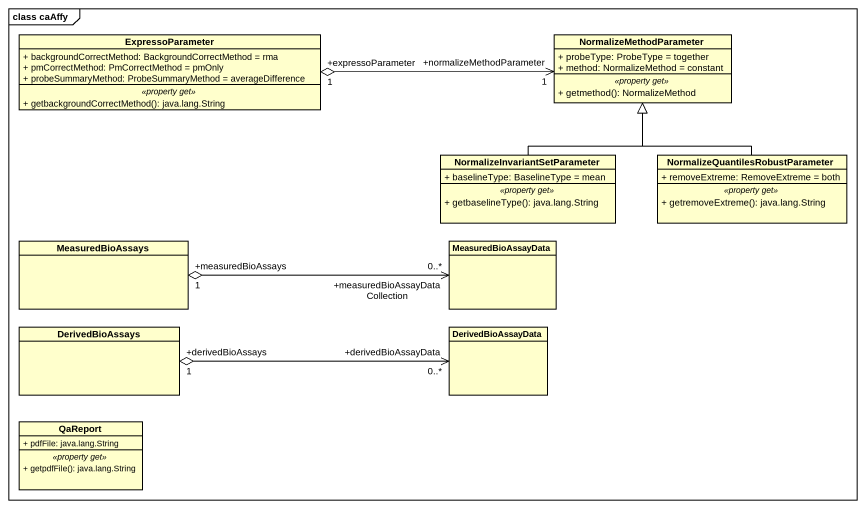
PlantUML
@startuml
mainframe class caAffy
hide circle
hide empty members
skinparam classAttributeIconSize 0
class ExpressoParameter {
  + backgroundCorrectMethod: BackgroundCorrectMethod = rma
  + pmCorrectMethod: PmCorrectMethod = pmOnly
  + probeSummaryMethod: ProbeSummaryMethod = averageDifference
  .. <<property get>> ..
  + getbackgroundCorrectMethod(): java.lang.String
}
class NormalizeMethodParameter {
  + probeType: ProbeType = together
  + method: NormalizeMethod = constant
  .. <<property get>> ..
  + getmethod(): NormalizeMethod
}
class "NormalizeInvariantSetParameter" as NormalizeInvariantSetParamet {
  + baselineType: BaselineType = mean
  .. <<property get>> ..
  + getbaselineType(): java.lang.String
}
class "NormalizeQuantilesRobustParameter" as NormalizeQuantilesRobustPara {
  + removeExtreme: RemoveExtreme = both
  .. <<property get>> ..
  + getremoveExtreme(): java.lang.String
}
class MeasuredBioAssays
class MeasuredBioAssayData
class DerivedBioAssays
class DerivedBioAssayData
class QaReport {
  + pdfFile: java.lang.String
  .. <<property get>> ..
  + getpdfFile(): java.lang.String
}
ExpressoParameter "+expressoParameter\n1" o-right-> "+normalizeMethodParameter\n1" NormalizeMethodParameter
NormalizeInvariantSetParamet -up-|> NormalizeMethodParameter
NormalizeQuantilesRobustPara -up-|> NormalizeMethodParameter
MeasuredBioAssayData "+measuredBioAssayDataCollection\n0..*" <-left-o "+measuredBioAssays\n1" MeasuredBioAssays
DerivedBioAssayData "+derivedBioAssayData\n0..*" <-left-o "+derivedBioAssays\n1" DerivedBioAssays
@enduml
